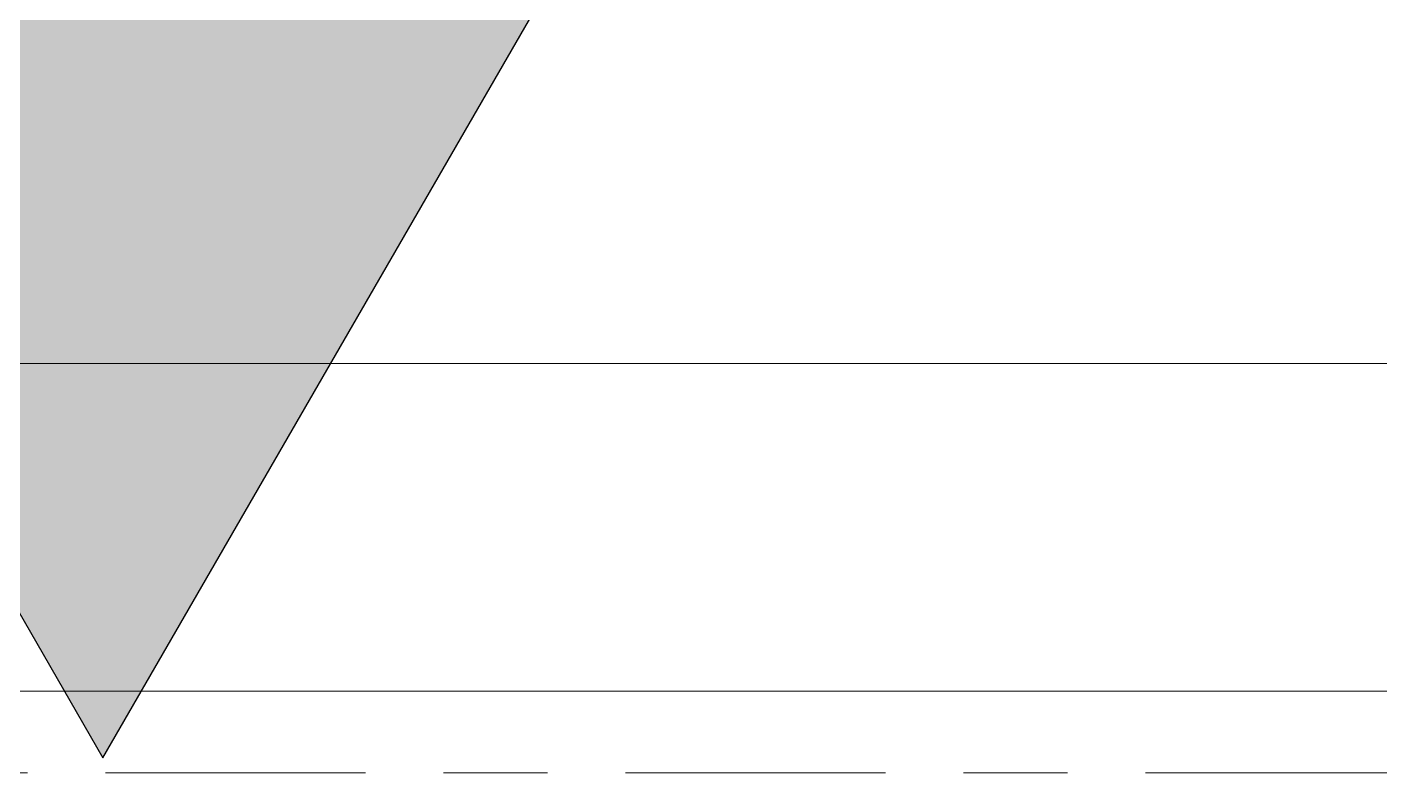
# Model space of a CAD drawing. Header units: millimetres. Extents: x 652554 to 1678317, y -308114 to 170803.
# Drawn here: x 755532.1 to 755614.7, y 153905.5 to 153951 of the extents above; entities that cross this region are included whole.
import ezdxf

# ---------------------------------------------------------------- set-up
doc = ezdxf.new("R2010")
doc.units = ezdxf.units.MM
doc.linetypes.add('Centre', pattern=[31.749999999999996, 6.349999999999999, -4.7625, 15.875, -4.7625])
for name, color, linetype, lineweight in [('A-FLOR-LEVL', 3, 'Continuous', 9), ('A-GENM', 1, 'Continuous', 9), ('A-GLAZ-CURT', 2, 'Continuous', 9), ('G-ANNO-SPOR', 3, 'Continuous', 9)]:
    doc.layers.add(name, color=color, linetype=linetype, lineweight=lineweight)

# ---------------------------------------------------------------- blocks, each defined once
blk = doc.blocks.new('DPA_CP_Fence Type D - Fence Post Left w MRTA Logo-15315861-2240-01 ENTRANCE 2 ELEVATION 2')
at = {"layer": 'A-GLAZ-CURT'}
for p, q in [((-16158.99284360618, 101245.0000000002), (-15621.44326514382, 101245.0000000002)), ((-15621.44326514382, 101245.0000000002), (-16158.99284360618, 101245.0000000002))]:
    blk.add_line(p, q, dxfattribs=at)
blk = doc.blocks.new('DPA_Drainage Gutter_Landscape_Type A - DPA_Drainage Gutter_Landscape_Type A-17959221-2240-01 ENTRANCE 2 ELEVATION 2')
at = {"layer": 'A-GENM'}
for p, q in [((-16021.64029278702, 101225.0000000002), (-15626.64029278702, 101225.0000000002)), ((-15626.64029278702, 101225.0000000002), (-16021.64029278702, 101225.0000000002)), ((-16021.64029278702, 101225.0000000002), (-15626.64029278702, 101225.0000000002)), ((-15626.64029278702, 101225.0000000002), (-16021.64029278702, 101225.0000000002)), ((-16021.64029278702, 101225.0000000002), (-15626.64029278702, 101225.0000000002)), ((-15626.64029278702, 101225.0000000002), (-16021.64029278702, 101225.0000000002)), ((-16021.64029278702, 101225.0000000002), (-15626.64029278702, 101225.0000000002)), ((-15626.64029278702, 101225.0000000002), (-16021.64029278702, 101225.0000000002)), ((-16021.64029278702, 101225.0000000002), (-15626.64029278702, 101225.0000000002)), ((-15626.64029278702, 101225.0000000002), (-16021.64029278702, 101225.0000000002)), ((-16021.64029278702, 101225.0000000002), (-15626.64029278702, 101225.0000000002)), ((-15626.64029278702, 101225.0000000002), (-16021.64029278702, 101225.0000000002)), ((-16021.64029278702, 101225.0000000002), (-15626.64029278702, 101225.0000000002)), ((-15626.64029278702, 101225.0000000002), (-16021.64029278702, 101225.0000000002)), ((-16021.64029278702, 101225.0000000002), (-15626.64029278702, 101225.0000000002)), ((-15626.64029278702, 101225.0000000002), (-16021.64029278702, 101225.0000000002)), ((-16021.64029278702, 101225.0000000002), (-15626.64029278702, 101225.0000000002)), ((-15626.64029278702, 101225.0000000002), (-16021.64029278702, 101225.0000000002)), ((-16021.64029278701, 101225.0000000002), (-15626.64029278701, 101225.0000000002)), ((-15626.64029278701, 101225.0000000002), (-16021.64029278701, 101225.0000000002)), ((-16021.64029278702, 101225.0000000002), (-15626.64029278702, 101225.0000000002)), ((-15626.64029278702, 101225.0000000002), (-16021.64029278702, 101225.0000000002)), ((-15823.14029278702, 101225.0000000002), (-15745.64029278702, 101225.0000000002)), ((-15745.64029278702, 101225.0000000002), (-15823.14029278702, 101225.0000000002)), ((-15823.14029278702, 101225.0000000002), (-15745.64029278702, 101225.0000000002)), ((-15745.64029278702, 101225.0000000002), (-15823.14029278702, 101225.0000000002)), ((-15823.14029278702, 101225.0000000002), (-15745.64029278702, 101225.0000000002)), ((-15745.64029278702, 101225.0000000002), (-15823.14029278702, 101225.0000000002)), ((-15823.14029278702, 101225.0000000002), (-15745.64029278702, 101225.0000000002)), ((-15745.64029278702, 101225.0000000002), (-15823.14029278702, 101225.0000000002)), ((-15823.14029278702, 101225.0000000002), (-15745.64029278702, 101225.0000000002)), ((-15745.64029278702, 101225.0000000002), (-15823.14029278702, 101225.0000000002)), ((-15823.14029278702, 101225.0000000002), (-15745.64029278702, 101225.0000000002)), ((-15745.64029278702, 101225.0000000002), (-15823.14029278702, 101225.0000000002)), ((-15823.14029278702, 101225.0000000002), (-15745.64029278702, 101225.0000000002)), ((-15745.64029278702, 101225.0000000002), (-15823.14029278702, 101225.0000000002)), ((-15823.14029278702, 101225.0000000002), (-15745.64029278702, 101225.0000000002)), ((-15745.64029278702, 101225.0000000002), (-15823.14029278702, 101225.0000000002)), ((-15823.14029278702, 101225.0000000002), (-15745.64029278702, 101225.0000000002)), ((-15745.64029278702, 101225.0000000002), (-15823.14029278702, 101225.0000000002)), ((-15823.14029278702, 101225.0000000002), (-15745.64029278702, 101225.0000000002)), ((-15745.64029278702, 101225.0000000002), (-15823.14029278702, 101225.0000000002)), ((-15823.14029278702, 101225.0000000002), (-15745.64029278702, 101225.0000000002)), ((-15745.64029278702, 101225.0000000002), (-15823.14029278702, 101225.0000000002)), ((-15823.14029278702, 101225.0000000002), (-15745.64029278702, 101225.0000000002)), ((-15745.64029278702, 101225.0000000002), (-15823.14029278702, 101225.0000000002)), ((-15823.14029278702, 101225.0000000002), (-15745.64029278702, 101225.0000000002)), ((-15745.64029278702, 101225.0000000002), (-15823.14029278702, 101225.0000000002)), ((-15823.14029278702, 101225.0000000002), (-15745.64029278702, 101225.0000000002)), ((-15745.64029278702, 101225.0000000002), (-15823.14029278702, 101225.0000000002)), ((-15823.14029278702, 101225.0000000002), (-15745.64029278702, 101225.0000000002)), ((-15745.64029278702, 101225.0000000002), (-15823.14029278702, 101225.0000000002)), ((-15823.14029278702, 101225.0000000002), (-15745.64029278702, 101225.0000000002)), ((-15745.64029278702, 101225.0000000002), (-15823.14029278702, 101225.0000000002)), ((-15823.14029278702, 101225.0000000002), (-15745.64029278702, 101225.0000000002)), ((-15745.64029278702, 101225.0000000002), (-15823.14029278702, 101225.0000000002)), ((-15823.14029278702, 101225.0000000002), (-15745.64029278702, 101225.0000000002)), ((-15745.64029278702, 101225.0000000002), (-15823.14029278702, 101225.0000000002)), ((-15823.14029278702, 101225.0000000002), (-15745.64029278702, 101225.0000000002)), ((-15745.64029278702, 101225.0000000002), (-15823.14029278702, 101225.0000000002)), ((-15823.14029278702, 101225.0000000002), (-15745.64029278702, 101225.0000000002)), ((-15745.64029278702, 101225.0000000002), (-15823.14029278702, 101225.0000000002)), ((-15823.14029278702, 101225.0000000002), (-15745.64029278702, 101225.0000000002)), ((-15745.64029278702, 101225.0000000002), (-15823.14029278702, 101225.0000000002)), ((-15823.14029278702, 101225.0000000002), (-15745.64029278702, 101225.0000000002)), ((-15745.64029278702, 101225.0000000002), (-15823.14029278702, 101225.0000000002)), ((-15823.14029278702, 101225.0000000002), (-15745.64029278702, 101225.0000000002)), ((-15745.64029278702, 101225.0000000002), (-15823.14029278702, 101225.0000000002)), ((-15823.14029278702, 101225.0000000002), (-15745.64029278702, 101225.0000000002)), ((-15745.64029278702, 101225.0000000002), (-15823.14029278702, 101225.0000000002)), ((-15823.14029278702, 101225.0000000002), (-15745.64029278702, 101225.0000000002)), ((-15745.64029278702, 101225.0000000002), (-15823.14029278702, 101225.0000000002)), ((-15823.14029278702, 101225.0000000002), (-15745.64029278702, 101225.0000000002)), ((-15745.64029278702, 101225.0000000002), (-15823.14029278702, 101225.0000000002)), ((-15823.14029278702, 101225.0000000002), (-15745.64029278702, 101225.0000000002)), ((-15745.64029278702, 101225.0000000002), (-15823.14029278702, 101225.0000000002)), ((-15823.14029278702, 101225.0000000002), (-15745.64029278702, 101225.0000000002)), ((-15745.64029278702, 101225.0000000002), (-15823.14029278702, 101225.0000000002)), ((-15823.14029278702, 101225.0000000002), (-15745.64029278702, 101225.0000000002)), ((-15745.64029278702, 101225.0000000002), (-15823.14029278702, 101225.0000000002)), ((-15823.14029278702, 101225.0000000002), (-15745.64029278702, 101225.0000000002)), ((-15745.64029278702, 101225.0000000002), (-15823.14029278702, 101225.0000000002)), ((-15823.14029278702, 101225.0000000002), (-15745.64029278702, 101225.0000000002)), ((-15745.64029278702, 101225.0000000002), (-15823.14029278702, 101225.0000000002)), ((-15823.14029278702, 101225.0000000002), (-15745.64029278702, 101225.0000000002)), ((-15745.64029278702, 101225.0000000002), (-15823.14029278702, 101225.0000000002)), ((-15823.14029278702, 101225.0000000002), (-15745.64029278702, 101225.0000000002)), ((-15745.64029278702, 101225.0000000002), (-15823.14029278702, 101225.0000000002)), ((-15823.14029278702, 101225.0000000002), (-15745.64029278702, 101225.0000000002)), ((-15745.64029278702, 101225.0000000002), (-15823.14029278702, 101225.0000000002)), ((-15823.14029278702, 101225.0000000002), (-15745.64029278702, 101225.0000000002)), ((-15745.64029278702, 101225.0000000002), (-15823.14029278702, 101225.0000000002)), ((-15823.14029278702, 101225.0000000002), (-15745.64029278702, 101225.0000000002)), ((-15745.64029278702, 101225.0000000002), (-15823.14029278702, 101225.0000000002)), ((-15823.14029278702, 101225.0000000002), (-15745.64029278702, 101225.0000000002)), ((-15745.64029278702, 101225.0000000002), (-15823.14029278702, 101225.0000000002)), ((-15823.14029278702, 101225.0000000002), (-15745.64029278702, 101225.0000000002)), ((-15745.64029278702, 101225.0000000002), (-15823.14029278702, 101225.0000000002)), ((-15823.14029278702, 101225.0000000002), (-15745.64029278702, 101225.0000000002)), ((-15745.64029278702, 101225.0000000002), (-15823.14029278702, 101225.0000000002)), ((-15823.14029278702, 101225.0000000002), (-15745.64029278702, 101225.0000000002)), ((-15745.64029278702, 101225.0000000002), (-15823.14029278702, 101225.0000000002)), ((-15823.14029278702, 101225.0000000002), (-15745.64029278702, 101225.0000000002)), ((-15745.64029278702, 101225.0000000002), (-15823.14029278702, 101225.0000000002)), ((-15823.14029278702, 101225.0000000002), (-15745.64029278702, 101225.0000000002)), ((-15745.64029278702, 101225.0000000002), (-15823.14029278702, 101225.0000000002)), ((-15823.14029278702, 101225.0000000002), (-15745.64029278702, 101225.0000000002)), ((-15745.64029278702, 101225.0000000002), (-15823.14029278702, 101225.0000000002)), ((-15823.14029278702, 101225.0000000002), (-15745.64029278702, 101225.0000000002)), ((-15745.64029278702, 101225.0000000002), (-15823.14029278702, 101225.0000000002)), ((-15823.14029278702, 101225.0000000002), (-15745.64029278702, 101225.0000000002)), ((-15745.64029278702, 101225.0000000002), (-15823.14029278702, 101225.0000000002)), ((-15823.14029278702, 101225.0000000002), (-15745.64029278702, 101225.0000000002)), ((-15745.64029278702, 101225.0000000002), (-15823.14029278702, 101225.0000000002)), ((-15823.14029278702, 101225.0000000002), (-15745.64029278702, 101225.0000000002)), ((-15745.64029278702, 101225.0000000002), (-15823.14029278702, 101225.0000000002)), ((-15823.14029278702, 101225.0000000002), (-15745.64029278702, 101225.0000000002)), ((-15745.64029278702, 101225.0000000002), (-15823.14029278702, 101225.0000000002)), ((-15823.14029278702, 101225.0000000002), (-15745.64029278702, 101225.0000000002)), ((-15745.64029278702, 101225.0000000002), (-15823.14029278702, 101225.0000000002)), ((-15823.14029278702, 101225.0000000002), (-15745.64029278702, 101225.0000000002)), ((-15745.64029278702, 101225.0000000002), (-15823.14029278702, 101225.0000000002)), ((-15823.14029278702, 101225.0000000002), (-15745.64029278702, 101225.0000000002)), ((-15745.64029278702, 101225.0000000002), (-15823.14029278702, 101225.0000000002)), ((-15823.14029278702, 101225.0000000002), (-15745.64029278702, 101225.0000000002)), ((-15745.64029278702, 101225.0000000002), (-15823.14029278702, 101225.0000000002)), ((-15823.14029278702, 101225.0000000002), (-15745.64029278702, 101225.0000000002)), ((-15745.64029278702, 101225.0000000002), (-15823.14029278702, 101225.0000000002)), ((-15823.14029278702, 101225.0000000002), (-15745.64029278702, 101225.0000000002)), ((-15745.64029278702, 101225.0000000002), (-15823.14029278702, 101225.0000000002)), ((-15823.14029278702, 101225.0000000002), (-15745.64029278702, 101225.0000000002)), ((-15745.64029278702, 101225.0000000002), (-15823.14029278702, 101225.0000000002)), ((-15823.14029278702, 101225.0000000002), (-15745.64029278702, 101225.0000000002)), ((-15745.64029278702, 101225.0000000002), (-15823.14029278702, 101225.0000000002)), ((-15823.14029278702, 101225.0000000002), (-15745.64029278702, 101225.0000000002)), ((-15745.64029278702, 101225.0000000002), (-15823.14029278702, 101225.0000000002)), ((-15823.14029278702, 101225.0000000002), (-15745.64029278702, 101225.0000000002)), ((-15745.64029278702, 101225.0000000002), (-15823.14029278702, 101225.0000000002)), ((-15823.14029278702, 101225.0000000002), (-15745.64029278702, 101225.0000000002)), ((-15745.64029278702, 101225.0000000002), (-15823.14029278702, 101225.0000000002)), ((-15823.14029278702, 101225.0000000002), (-15745.64029278702, 101225.0000000002)), ((-15745.64029278702, 101225.0000000002), (-15823.14029278702, 101225.0000000002)), ((-15823.14029278702, 101225.0000000002), (-15745.64029278702, 101225.0000000002)), ((-15745.64029278702, 101225.0000000002), (-15823.14029278702, 101225.0000000002)), ((-15823.14029278702, 101225.0000000002), (-15745.64029278702, 101225.0000000002)), ((-15745.64029278702, 101225.0000000002), (-15823.14029278702, 101225.0000000002)), ((-15823.14029278702, 101225.0000000002), (-15745.64029278702, 101225.0000000002)), ((-15745.64029278702, 101225.0000000002), (-15823.14029278702, 101225.0000000002)), ((-15823.14029278702, 101225.0000000002), (-15745.64029278702, 101225.0000000002)), ((-15745.64029278702, 101225.0000000002), (-15823.14029278702, 101225.0000000002)), ((-15823.14029278702, 101225.0000000002), (-15745.64029278702, 101225.0000000002)), ((-15745.64029278702, 101225.0000000002), (-15823.14029278702, 101225.0000000002)), ((-15823.14029278702, 101225.0000000002), (-15745.64029278702, 101225.0000000002)), ((-15745.64029278702, 101225.0000000002), (-15823.14029278702, 101225.0000000002)), ((-15823.14029278702, 101225.0000000002), (-15745.64029278702, 101225.0000000002)), ((-15745.64029278702, 101225.0000000002), (-15823.14029278702, 101225.0000000002)), ((-15823.14029278702, 101225.0000000002), (-15745.64029278702, 101225.0000000002)), ((-15745.64029278702, 101225.0000000002), (-15823.14029278702, 101225.0000000002)), ((-15823.14029278702, 101225.0000000002), (-15745.64029278702, 101225.0000000002)), ((-15745.64029278702, 101225.0000000002), (-15823.14029278702, 101225.0000000002)), ((-15823.14029278702, 101225.0000000002), (-15745.64029278702, 101225.0000000002)), ((-15745.64029278702, 101225.0000000002), (-15823.14029278702, 101225.0000000002)), ((-15823.14029278702, 101225.0000000002), (-15745.64029278702, 101225.0000000002)), ((-15745.64029278702, 101225.0000000002), (-15823.14029278702, 101225.0000000002)), ((-15823.14029278702, 101225.0000000002), (-15745.64029278702, 101225.0000000002)), ((-15745.64029278702, 101225.0000000002), (-15823.14029278702, 101225.0000000002)), ((-15823.14029278702, 101225.0000000002), (-15745.64029278702, 101225.0000000002)), ((-15745.64029278702, 101225.0000000002), (-15823.14029278702, 101225.0000000002)), ((-15823.14029278702, 101225.0000000002), (-15745.64029278702, 101225.0000000002)), ((-15745.64029278702, 101225.0000000002), (-15823.14029278702, 101225.0000000002)), ((-15823.14029278702, 101225.0000000002), (-15745.64029278702, 101225.0000000002)), ((-15745.64029278702, 101225.0000000002), (-15823.14029278702, 101225.0000000002)), ((-15823.14029278702, 101225.0000000002), (-15745.64029278702, 101225.0000000002)), ((-15745.64029278702, 101225.0000000002), (-15823.14029278702, 101225.0000000002)), ((-15823.14029278702, 101225.0000000002), (-15745.64029278702, 101225.0000000002)), ((-15745.64029278702, 101225.0000000002), (-15823.14029278702, 101225.0000000002)), ((-15823.14029278702, 101225.0000000002), (-15745.64029278702, 101225.0000000002)), ((-15745.64029278702, 101225.0000000002), (-15823.14029278702, 101225.0000000002)), ((-15823.14029278702, 101225.0000000002), (-15745.64029278702, 101225.0000000002)), ((-15745.64029278702, 101225.0000000002), (-15823.14029278702, 101225.0000000002)), ((-15823.14029278702, 101225.0000000002), (-15745.64029278702, 101225.0000000002)), ((-15745.64029278702, 101225.0000000002), (-15823.14029278702, 101225.0000000002)), ((-15823.14029278702, 101225.0000000002), (-15745.64029278702, 101225.0000000002)), ((-15745.64029278702, 101225.0000000002), (-15823.14029278702, 101225.0000000002)), ((-15823.14029278702, 101225.0000000002), (-15745.64029278702, 101225.0000000002)), ((-15745.64029278702, 101225.0000000002), (-15823.14029278702, 101225.0000000002)), ((-15823.14029278702, 101225.0000000002), (-15745.64029278702, 101225.0000000002)), ((-15745.64029278702, 101225.0000000002), (-15823.14029278702, 101225.0000000002)), ((-15823.14029278702, 101225.0000000002), (-15745.64029278702, 101225.0000000002)), ((-15745.64029278702, 101225.0000000002), (-15823.14029278702, 101225.0000000002)), ((-15823.14029278702, 101225.0000000002), (-15745.64029278702, 101225.0000000002)), ((-15745.64029278702, 101225.0000000002), (-15823.14029278702, 101225.0000000002)), ((-15823.14029278702, 101225.0000000002), (-15745.64029278702, 101225.0000000002)), ((-15745.64029278702, 101225.0000000002), (-15823.14029278702, 101225.0000000002)), ((-15823.14029278702, 101225.0000000002), (-15745.64029278702, 101225.0000000002)), ((-15745.64029278702, 101225.0000000002), (-15823.14029278702, 101225.0000000002)), ((-15823.14029278702, 101225.0000000002), (-15745.64029278702, 101225.0000000002)), ((-15745.64029278702, 101225.0000000002), (-15823.14029278702, 101225.0000000002)), ((-15823.14029278702, 101225.0000000002), (-15745.64029278702, 101225.0000000002)), ((-15745.64029278702, 101225.0000000002), (-15823.14029278702, 101225.0000000002)), ((-15823.14029278702, 101225.0000000002), (-15745.64029278702, 101225.0000000002)), ((-15745.64029278702, 101225.0000000002), (-15823.14029278702, 101225.0000000002)), ((-15823.14029278702, 101225.0000000002), (-15745.64029278702, 101225.0000000002)), ((-15745.64029278702, 101225.0000000002), (-15823.14029278702, 101225.0000000002)), ((-15823.14029278702, 101225.0000000002), (-15745.64029278702, 101225.0000000002)), ((-15745.64029278702, 101225.0000000002), (-15823.14029278702, 101225.0000000002)), ((-15823.14029278702, 101225.0000000002), (-15745.64029278702, 101225.0000000002)), ((-15745.64029278702, 101225.0000000002), (-15823.14029278702, 101225.0000000002)), ((-15823.14029278702, 101225.0000000002), (-15745.64029278702, 101225.0000000002)), ((-15745.64029278702, 101225.0000000002), (-15823.14029278702, 101225.0000000002)), ((-15823.14029278702, 101225.0000000002), (-15745.64029278702, 101225.0000000002)), ((-15745.64029278702, 101225.0000000002), (-15823.14029278702, 101225.0000000002)), ((-15823.14029278702, 101225.0000000002), (-15745.64029278702, 101225.0000000002)), ((-15745.64029278702, 101225.0000000002), (-15823.14029278702, 101225.0000000002)), ((-15823.14029278702, 101225.0000000002), (-15745.64029278702, 101225.0000000002)), ((-15745.64029278702, 101225.0000000002), (-15823.14029278702, 101225.0000000002)), ((-15823.14029278702, 101225.0000000002), (-15745.64029278702, 101225.0000000002)), ((-15745.64029278702, 101225.0000000002), (-15823.14029278702, 101225.0000000002)), ((-15823.14029278702, 101225.0000000002), (-15745.64029278702, 101225.0000000002)), ((-15745.64029278702, 101225.0000000002), (-15823.14029278702, 101225.0000000002)), ((-15823.14029278702, 101225.0000000002), (-15745.64029278702, 101225.0000000002)), ((-15745.64029278702, 101225.0000000002), (-15823.14029278702, 101225.0000000002)), ((-15823.14029278702, 101225.0000000002), (-15745.64029278702, 101225.0000000002)), ((-15745.64029278702, 101225.0000000002), (-15823.14029278702, 101225.0000000002)), ((-15823.14029278702, 101225.0000000002), (-15745.64029278702, 101225.0000000002)), ((-15745.64029278702, 101225.0000000002), (-15823.14029278702, 101225.0000000002)), ((-15823.14029278702, 101225.0000000002), (-15745.64029278702, 101225.0000000002)), ((-15745.64029278702, 101225.0000000002), (-15823.14029278702, 101225.0000000002)), ((-15823.14029278702, 101225.0000000002), (-15745.64029278702, 101225.0000000002)), ((-15745.64029278702, 101225.0000000002), (-15823.14029278702, 101225.0000000002)), ((-15823.14029278702, 101225.0000000002), (-15745.64029278702, 101225.0000000002)), ((-15745.64029278702, 101225.0000000002), (-15823.14029278702, 101225.0000000002)), ((-15823.14029278702, 101225.0000000002), (-15745.64029278702, 101225.0000000002)), ((-15745.64029278702, 101225.0000000002), (-15823.14029278702, 101225.0000000002)), ((-15823.14029278702, 101225.0000000002), (-15745.64029278702, 101225.0000000002)), ((-15745.64029278702, 101225.0000000002), (-15823.14029278702, 101225.0000000002)), ((-15823.14029278702, 101225.0000000002), (-15745.64029278702, 101225.0000000002)), ((-15745.64029278702, 101225.0000000002), (-15823.14029278702, 101225.0000000002)), ((-15823.14029278702, 101225.0000000002), (-15745.64029278702, 101225.0000000002)), ((-15745.64029278702, 101225.0000000002), (-15823.14029278702, 101225.0000000002)), ((-15823.14029278702, 101225.0000000002), (-15745.64029278702, 101225.0000000002)), ((-15745.64029278702, 101225.0000000002), (-15823.14029278702, 101225.0000000002)), ((-15823.14029278702, 101225.0000000002), (-15745.64029278702, 101225.0000000002)), ((-15745.64029278702, 101225.0000000002), (-15823.14029278702, 101225.0000000002)), ((-15823.14029278702, 101225.0000000002), (-15745.64029278702, 101225.0000000002)), ((-15745.64029278702, 101225.0000000002), (-15823.14029278702, 101225.0000000002)), ((-15823.14029278702, 101225.0000000002), (-15745.64029278702, 101225.0000000002)), ((-15745.64029278702, 101225.0000000002), (-15823.14029278702, 101225.0000000002)), ((-15823.14029278702, 101225.0000000002), (-15745.64029278702, 101225.0000000002)), ((-15745.64029278702, 101225.0000000002), (-15823.14029278702, 101225.0000000002)), ((-15823.14029278702, 101225.0000000002), (-15745.64029278702, 101225.0000000002)), ((-15745.64029278702, 101225.0000000002), (-15823.14029278702, 101225.0000000002)), ((-15823.14029278702, 101225.0000000002), (-15745.64029278702, 101225.0000000002)), ((-15745.64029278702, 101225.0000000002), (-15823.14029278702, 101225.0000000002)), ((-15823.14029278702, 101225.0000000002), (-15745.64029278702, 101225.0000000002)), ((-15745.64029278702, 101225.0000000002), (-15823.14029278702, 101225.0000000002)), ((-15823.14029278702, 101225.0000000002), (-15745.64029278702, 101225.0000000002)), ((-15745.64029278702, 101225.0000000002), (-15823.14029278702, 101225.0000000002)), ((-15823.14029278702, 101225.0000000002), (-15745.64029278702, 101225.0000000002)), ((-15745.64029278702, 101225.0000000002), (-15823.14029278702, 101225.0000000002)), ((-15823.14029278702, 101225.0000000002), (-15745.64029278702, 101225.0000000002)), ((-15745.64029278702, 101225.0000000002), (-15823.14029278702, 101225.0000000002)), ((-15823.14029278702, 101225.0000000002), (-15745.64029278702, 101225.0000000002)), ((-15745.64029278702, 101225.0000000002), (-15823.14029278702, 101225.0000000002)), ((-15823.14029278702, 101225.0000000002), (-15745.64029278702, 101225.0000000002)), ((-15745.64029278702, 101225.0000000002), (-15823.14029278702, 101225.0000000002)), ((-15823.14029278702, 101225.0000000002), (-15745.64029278702, 101225.0000000002)), ((-15745.64029278702, 101225.0000000002), (-15823.14029278702, 101225.0000000002)), ((-15823.14029278702, 101225.0000000002), (-15745.64029278702, 101225.0000000002)), ((-15745.64029278702, 101225.0000000002), (-15823.14029278702, 101225.0000000002)), ((-15823.14029278702, 101225.0000000002), (-15745.64029278702, 101225.0000000002)), ((-15745.64029278702, 101225.0000000002), (-15823.14029278702, 101225.0000000002)), ((-15823.14029278702, 101225.0000000002), (-15745.64029278702, 101225.0000000002)), ((-15745.64029278702, 101225.0000000002), (-15823.14029278702, 101225.0000000002)), ((-15823.14029278702, 101225.0000000002), (-15745.64029278702, 101225.0000000002)), ((-15745.64029278702, 101225.0000000002), (-15823.14029278702, 101225.0000000002)), ((-15823.14029278702, 101225.0000000002), (-15745.64029278702, 101225.0000000002)), ((-15745.64029278702, 101225.0000000002), (-15823.14029278702, 101225.0000000002)), ((-15823.14029278702, 101225.0000000002), (-15745.64029278702, 101225.0000000002)), ((-15745.64029278702, 101225.0000000002), (-15823.14029278702, 101225.0000000002)), ((-15823.14029278702, 101225.0000000002), (-15745.64029278702, 101225.0000000002)), ((-15745.64029278702, 101225.0000000002), (-15823.14029278702, 101225.0000000002)), ((-15823.14029278702, 101225.0000000002), (-15745.64029278702, 101225.0000000002)), ((-15745.64029278702, 101225.0000000002), (-15823.14029278702, 101225.0000000002)), ((-15823.14029278702, 101225.0000000002), (-15745.64029278702, 101225.0000000002)), ((-15745.64029278702, 101225.0000000002), (-15823.14029278702, 101225.0000000002)), ((-15823.14029278702, 101225.0000000002), (-15745.64029278702, 101225.0000000002)), ((-15745.64029278702, 101225.0000000002), (-15823.14029278702, 101225.0000000002)), ((-15823.14029278702, 101225.0000000002), (-15745.64029278702, 101225.0000000002)), ((-15745.64029278702, 101225.0000000002), (-15823.14029278702, 101225.0000000002)), ((-15823.14029278702, 101225.0000000002), (-15745.64029278702, 101225.0000000002)), ((-15745.64029278702, 101225.0000000002), (-15823.14029278702, 101225.0000000002)), ((-15823.14029278702, 101225.0000000002), (-15745.64029278702, 101225.0000000002)), ((-15745.64029278702, 101225.0000000002), (-15823.14029278702, 101225.0000000002)), ((-15823.14029278702, 101225.0000000002), (-15745.64029278702, 101225.0000000002)), ((-15745.64029278702, 101225.0000000002), (-15823.14029278702, 101225.0000000002)), ((-15823.14029278702, 101225.0000000002), (-15745.64029278702, 101225.0000000002)), ((-15745.64029278702, 101225.0000000002), (-15823.14029278702, 101225.0000000002)), ((-15823.14029278702, 101225.0000000002), (-15745.64029278702, 101225.0000000002)), ((-15745.64029278702, 101225.0000000002), (-15823.14029278702, 101225.0000000002)), ((-15823.14029278702, 101225.0000000002), (-15745.64029278702, 101225.0000000002)), ((-15745.64029278702, 101225.0000000002), (-15823.14029278702, 101225.0000000002)), ((-15823.14029278702, 101225.0000000002), (-15745.64029278702, 101225.0000000002)), ((-15745.64029278702, 101225.0000000002), (-15823.14029278702, 101225.0000000002)), ((-15823.14029278702, 101225.0000000002), (-15745.64029278702, 101225.0000000002)), ((-15745.64029278702, 101225.0000000002), (-15823.14029278702, 101225.0000000002)), ((-15823.14029278702, 101225.0000000002), (-15745.64029278702, 101225.0000000002)), ((-15745.64029278702, 101225.0000000002), (-15823.14029278702, 101225.0000000002)), ((-15823.14029278702, 101225.0000000002), (-15745.64029278702, 101225.0000000002)), ((-15745.64029278702, 101225.0000000002), (-15823.14029278702, 101225.0000000002)), ((-15823.14029278702, 101225.0000000002), (-15745.64029278702, 101225.0000000002)), ((-15745.64029278702, 101225.0000000002), (-15823.14029278702, 101225.0000000002)), ((-15823.14029278702, 101225.0000000002), (-15745.64029278702, 101225.0000000002)), ((-15745.64029278702, 101225.0000000002), (-15823.14029278702, 101225.0000000002)), ((-15823.14029278702, 101225.0000000002), (-15745.64029278702, 101225.0000000002)), ((-15745.64029278702, 101225.0000000002), (-15823.14029278702, 101225.0000000002)), ((-15823.14029278702, 101225.0000000002), (-15745.64029278702, 101225.0000000002)), ((-15745.64029278702, 101225.0000000002), (-15823.14029278702, 101225.0000000002)), ((-15823.14029278702, 101225.0000000002), (-15745.64029278702, 101225.0000000002)), ((-15745.64029278702, 101225.0000000002), (-15823.14029278702, 101225.0000000002)), ((-15823.14029278702, 101225.0000000002), (-15745.64029278702, 101225.0000000002)), ((-15745.64029278702, 101225.0000000002), (-15823.14029278702, 101225.0000000002)), ((-15823.14029278702, 101225.0000000002), (-15745.64029278702, 101225.0000000002)), ((-15745.64029278702, 101225.0000000002), (-15823.14029278702, 101225.0000000002)), ((-15823.14029278702, 101225.0000000002), (-15745.64029278702, 101225.0000000002)), ((-15745.64029278702, 101225.0000000002), (-15823.14029278702, 101225.0000000002)), ((-15823.14029278702, 101225.0000000002), (-15745.64029278702, 101225.0000000002)), ((-15745.64029278702, 101225.0000000002), (-15823.14029278702, 101225.0000000002)), ((-15823.14029278702, 101225.0000000002), (-15745.64029278702, 101225.0000000002)), ((-15745.64029278702, 101225.0000000002), (-15823.14029278702, 101225.0000000002)), ((-15823.14029278702, 101225.0000000002), (-15745.64029278702, 101225.0000000002)), ((-15745.64029278702, 101225.0000000002), (-15823.14029278702, 101225.0000000002)), ((-15823.14029278702, 101225.0000000002), (-15745.64029278702, 101225.0000000002)), ((-15745.64029278702, 101225.0000000002), (-15823.14029278702, 101225.0000000002)), ((-15823.14029278702, 101225.0000000002), (-15745.64029278702, 101225.0000000002)), ((-15745.64029278702, 101225.0000000002), (-15823.14029278702, 101225.0000000002)), ((-15823.14029278702, 101225.0000000002), (-15745.64029278702, 101225.0000000002)), ((-15745.64029278702, 101225.0000000002), (-15823.14029278702, 101225.0000000002)), ((-15823.14029278702, 101225.0000000002), (-15745.64029278702, 101225.0000000002)), ((-15745.64029278702, 101225.0000000002), (-15823.14029278702, 101225.0000000002)), ((-15823.14029278702, 101225.0000000002), (-15745.64029278702, 101225.0000000002)), ((-15745.64029278702, 101225.0000000002), (-15823.14029278702, 101225.0000000002)), ((-15823.14029278702, 101225.0000000002), (-15745.64029278702, 101225.0000000002)), ((-15745.64029278702, 101225.0000000002), (-15823.14029278702, 101225.0000000002)), ((-15823.14029278702, 101225.0000000002), (-15745.64029278702, 101225.0000000002)), ((-15745.64029278702, 101225.0000000002), (-15823.14029278702, 101225.0000000002)), ((-15823.14029278702, 101225.0000000002), (-15745.64029278702, 101225.0000000002)), ((-15745.64029278702, 101225.0000000002), (-15823.14029278702, 101225.0000000002)), ((-15823.14029278702, 101225.0000000002), (-15745.64029278702, 101225.0000000002)), ((-15745.64029278702, 101225.0000000002), (-15823.14029278702, 101225.0000000002)), ((-15823.14029278702, 101225.0000000002), (-15745.64029278702, 101225.0000000002)), ((-15745.64029278702, 101225.0000000002), (-15823.14029278702, 101225.0000000002)), ((-15823.14029278702, 101225.0000000002), (-15745.64029278702, 101225.0000000002)), ((-15745.64029278702, 101225.0000000002), (-15823.14029278702, 101225.0000000002)), ((-15823.14029278702, 101225.0000000002), (-15745.64029278702, 101225.0000000002)), ((-15745.64029278702, 101225.0000000002), (-15823.14029278702, 101225.0000000002)), ((-15823.14029278702, 101225.0000000002), (-15745.64029278702, 101225.0000000002)), ((-15745.64029278702, 101225.0000000002), (-15823.14029278702, 101225.0000000002)), ((-15823.14029278702, 101225.0000000002), (-15745.64029278702, 101225.0000000002)), ((-15745.64029278702, 101225.0000000002), (-15823.14029278702, 101225.0000000002)), ((-15823.14029278702, 101225.0000000002), (-15745.64029278702, 101225.0000000002)), ((-15745.64029278702, 101225.0000000002), (-15823.14029278702, 101225.0000000002)), ((-15823.14029278702, 101225.0000000002), (-15745.64029278702, 101225.0000000002)), ((-15745.64029278702, 101225.0000000002), (-15823.14029278702, 101225.0000000002)), ((-15823.14029278702, 101225.0000000002), (-15745.64029278702, 101225.0000000002)), ((-15745.64029278702, 101225.0000000002), (-15823.14029278702, 101225.0000000002)), ((-15823.14029278702, 101225.0000000002), (-15745.64029278702, 101225.0000000002)), ((-15745.64029278702, 101225.0000000002), (-15823.14029278702, 101225.0000000002)), ((-15823.14029278702, 101225.0000000002), (-15745.64029278702, 101225.0000000002)), ((-15745.64029278702, 101225.0000000002), (-15823.14029278702, 101225.0000000002)), ((-15823.14029278702, 101225.0000000002), (-15745.64029278702, 101225.0000000002)), ((-15745.64029278702, 101225.0000000002), (-15823.14029278702, 101225.0000000002)), ((-15823.14029278702, 101225.0000000002), (-15745.64029278702, 101225.0000000002)), ((-15745.64029278702, 101225.0000000002), (-15823.14029278702, 101225.0000000002)), ((-15823.14029278702, 101225.0000000002), (-15745.64029278702, 101225.0000000002)), ((-15745.64029278702, 101225.0000000002), (-15823.14029278702, 101225.0000000002)), ((-15823.14029278702, 101225.0000000002), (-15745.64029278702, 101225.0000000002)), ((-15745.64029278702, 101225.0000000002), (-15823.14029278702, 101225.0000000002)), ((-15823.14029278702, 101225.0000000002), (-15745.64029278702, 101225.0000000002)), ((-15745.64029278702, 101225.0000000002), (-15823.14029278702, 101225.0000000002)), ((-15823.14029278702, 101225.0000000002), (-15745.64029278702, 101225.0000000002)), ((-15745.64029278702, 101225.0000000002), (-15823.14029278702, 101225.0000000002)), ((-15823.14029278702, 101225.0000000002), (-15745.64029278702, 101225.0000000002)), ((-15745.64029278702, 101225.0000000002), (-15823.14029278702, 101225.0000000002)), ((-15823.14029278702, 101225.0000000002), (-15745.64029278702, 101225.0000000002)), ((-15745.64029278702, 101225.0000000002), (-15823.14029278702, 101225.0000000002)), ((-15823.14029278702, 101225.0000000002), (-15745.64029278702, 101225.0000000002)), ((-15745.64029278702, 101225.0000000002), (-15823.14029278702, 101225.0000000002)), ((-15823.14029278702, 101225.0000000002), (-15745.64029278702, 101225.0000000002)), ((-15745.64029278702, 101225.0000000002), (-15823.14029278702, 101225.0000000002)), ((-15823.14029278702, 101225.0000000002), (-15745.64029278702, 101225.0000000002)), ((-15745.64029278702, 101225.0000000002), (-15823.14029278702, 101225.0000000002)), ((-15823.14029278702, 101225.0000000002), (-15745.64029278702, 101225.0000000002)), ((-15745.64029278702, 101225.0000000002), (-15823.14029278702, 101225.0000000002)), ((-15823.14029278702, 101225.0000000002), (-15745.64029278702, 101225.0000000002)), ((-15745.64029278702, 101225.0000000002), (-15823.14029278702, 101225.0000000002)), ((-15823.14029278702, 101225.0000000002), (-15745.64029278702, 101225.0000000002)), ((-15745.64029278702, 101225.0000000002), (-15823.14029278702, 101225.0000000002)), ((-15823.14029278702, 101225.0000000002), (-15745.64029278702, 101225.0000000002)), ((-15745.64029278702, 101225.0000000002), (-15823.14029278702, 101225.0000000002)), ((-15823.14029278702, 101225.0000000002), (-15745.64029278702, 101225.0000000002)), ((-15745.64029278702, 101225.0000000002), (-15823.14029278702, 101225.0000000002)), ((-15823.14029278702, 101225.0000000002), (-15745.64029278702, 101225.0000000002)), ((-15745.64029278702, 101225.0000000002), (-15823.14029278702, 101225.0000000002)), ((-15823.14029278702, 101225.0000000002), (-15745.64029278702, 101225.0000000002)), ((-15745.64029278702, 101225.0000000002), (-15823.14029278702, 101225.0000000002)), ((-15823.14029278702, 101225.0000000002), (-15745.64029278702, 101225.0000000002)), ((-15745.64029278702, 101225.0000000002), (-15823.14029278702, 101225.0000000002)), ((-15823.14029278702, 101225.0000000002), (-15745.64029278702, 101225.0000000002)), ((-15745.64029278702, 101225.0000000002), (-15823.14029278702, 101225.0000000002)), ((-15823.14029278702, 101225.0000000002), (-15745.64029278702, 101225.0000000002)), ((-15745.64029278702, 101225.0000000002), (-15823.14029278702, 101225.0000000002)), ((-15823.14029278702, 101225.0000000002), (-15745.64029278702, 101225.0000000002)), ((-15745.64029278702, 101225.0000000002), (-15823.14029278702, 101225.0000000002)), ((-15823.14029278702, 101225.0000000002), (-15745.64029278702, 101225.0000000002)), ((-15745.64029278702, 101225.0000000002), (-15823.14029278702, 101225.0000000002)), ((-15823.14029278702, 101225.0000000002), (-15745.64029278702, 101225.0000000002)), ((-15745.64029278702, 101225.0000000002), (-15823.14029278702, 101225.0000000002)), ((-15823.14029278702, 101225.0000000002), (-15745.64029278702, 101225.0000000002)), ((-15745.64029278702, 101225.0000000002), (-15823.14029278702, 101225.0000000002)), ((-15823.14029278702, 101225.0000000002), (-15745.64029278702, 101225.0000000002)), ((-15745.64029278702, 101225.0000000002), (-15823.14029278702, 101225.0000000002)), ((-15823.14029278702, 101225.0000000002), (-15745.64029278702, 101225.0000000002)), ((-15745.64029278702, 101225.0000000002), (-15823.14029278702, 101225.0000000002)), ((-15823.14029278702, 101225.0000000002), (-15745.64029278702, 101225.0000000002)), ((-15745.64029278702, 101225.0000000002), (-15823.14029278702, 101225.0000000002)), ((-15823.14029278702, 101225.0000000002), (-15745.64029278702, 101225.0000000002)), ((-15745.64029278702, 101225.0000000002), (-15823.14029278702, 101225.0000000002)), ((-15823.14029278702, 101225.0000000002), (-15745.64029278702, 101225.0000000002)), ((-15745.64029278702, 101225.0000000002), (-15823.14029278702, 101225.0000000002)), ((-15823.14029278702, 101225.0000000002), (-15745.64029278702, 101225.0000000002)), ((-15745.64029278702, 101225.0000000002), (-15823.14029278702, 101225.0000000002)), ((-15823.14029278702, 101225.0000000002), (-15745.64029278702, 101225.0000000002)), ((-15745.64029278702, 101225.0000000002), (-15823.14029278702, 101225.0000000002)), ((-15823.14029278702, 101225.0000000002), (-15745.64029278702, 101225.0000000002)), ((-15745.64029278702, 101225.0000000002), (-15823.14029278702, 101225.0000000002)), ((-15823.14029278702, 101225.0000000002), (-15745.64029278702, 101225.0000000002)), ((-15745.64029278702, 101225.0000000002), (-15823.14029278702, 101225.0000000002)), ((-15823.14029278702, 101225.0000000002), (-15745.64029278702, 101225.0000000002)), ((-15745.64029278702, 101225.0000000002), (-15823.14029278702, 101225.0000000002)), ((-15823.14029278702, 101225.0000000002), (-15745.64029278702, 101225.0000000002)), ((-15745.64029278702, 101225.0000000002), (-15823.14029278702, 101225.0000000002)), ((-15823.14029278702, 101225.0000000002), (-15745.64029278702, 101225.0000000002)), ((-15745.64029278702, 101225.0000000002), (-15823.14029278702, 101225.0000000002)), ((-15823.14029278702, 101225.0000000002), (-15745.64029278702, 101225.0000000002)), ((-15745.64029278702, 101225.0000000002), (-15823.14029278702, 101225.0000000002)), ((-15823.14029278702, 101225.0000000002), (-15745.64029278702, 101225.0000000002)), ((-15745.64029278702, 101225.0000000002), (-15823.14029278702, 101225.0000000002)), ((-15823.14029278702, 101225.0000000002), (-15745.64029278702, 101225.0000000002)), ((-15745.64029278702, 101225.0000000002), (-15823.14029278702, 101225.0000000002)), ((-15823.14029278702, 101225.0000000002), (-15745.64029278702, 101225.0000000002)), ((-15745.64029278702, 101225.0000000002), (-15823.14029278702, 101225.0000000002)), ((-15823.14029278702, 101225.0000000002), (-15745.64029278702, 101225.0000000002)), ((-15745.64029278702, 101225.0000000002), (-15823.14029278702, 101225.0000000002)), ((-15823.14029278702, 101225.0000000002), (-15745.64029278702, 101225.0000000002)), ((-15745.64029278702, 101225.0000000002), (-15823.14029278702, 101225.0000000002)), ((-15823.14029278702, 101225.0000000002), (-15745.64029278702, 101225.0000000002)), ((-15745.64029278702, 101225.0000000002), (-15823.14029278702, 101225.0000000002)), ((-15823.14029278702, 101225.0000000002), (-15745.64029278702, 101225.0000000002)), ((-15745.64029278702, 101225.0000000002), (-15823.14029278702, 101225.0000000002)), ((-15823.14029278702, 101225.0000000002), (-15745.64029278702, 101225.0000000002)), ((-15745.64029278702, 101225.0000000002), (-15823.14029278702, 101225.0000000002)), ((-15823.14029278702, 101225.0000000002), (-15745.64029278702, 101225.0000000002)), ((-15745.64029278702, 101225.0000000002), (-15823.14029278702, 101225.0000000002)), ((-15823.14029278702, 101225.0000000002), (-15745.64029278702, 101225.0000000002)), ((-15745.64029278702, 101225.0000000002), (-15823.14029278702, 101225.0000000002)), ((-15823.14029278702, 101225.0000000002), (-15745.64029278702, 101225.0000000002)), ((-15745.64029278702, 101225.0000000002), (-15823.14029278702, 101225.0000000002)), ((-15823.14029278702, 101225.0000000002), (-15745.64029278702, 101225.0000000002)), ((-15745.64029278702, 101225.0000000002), (-15823.14029278702, 101225.0000000002)), ((-15823.14029278702, 101225.0000000002), (-15745.64029278702, 101225.0000000002)), ((-15745.64029278702, 101225.0000000002), (-15823.14029278702, 101225.0000000002)), ((-15823.14029278702, 101225.0000000002), (-15745.64029278702, 101225.0000000002)), ((-15745.64029278702, 101225.0000000002), (-15823.14029278702, 101225.0000000002)), ((-15823.14029278702, 101225.0000000002), (-15745.64029278702, 101225.0000000002)), ((-15745.64029278702, 101225.0000000002), (-15823.14029278702, 101225.0000000002)), ((-15823.14029278702, 101225.0000000002), (-15745.64029278702, 101225.0000000002)), ((-15745.64029278702, 101225.0000000002), (-15823.14029278702, 101225.0000000002)), ((-15823.14029278702, 101225.0000000002), (-15745.64029278702, 101225.0000000002)), ((-15745.64029278702, 101225.0000000002), (-15823.14029278702, 101225.0000000002)), ((-15823.14029278702, 101225.0000000002), (-15745.64029278702, 101225.0000000002)), ((-15745.64029278702, 101225.0000000002), (-15823.14029278702, 101225.0000000002)), ((-15823.14029278702, 101225.0000000002), (-15745.64029278702, 101225.0000000002)), ((-15745.64029278702, 101225.0000000002), (-15823.14029278702, 101225.0000000002)), ((-15823.14029278702, 101225.0000000002), (-15745.64029278702, 101225.0000000002)), ((-15745.64029278702, 101225.0000000002), (-15823.14029278702, 101225.0000000002)), ((-15823.14029278702, 101225.0000000002), (-15745.64029278702, 101225.0000000002)), ((-15745.64029278702, 101225.0000000002), (-15823.14029278702, 101225.0000000002)), ((-15823.14029278702, 101225.0000000002), (-15745.64029278702, 101225.0000000002)), ((-15745.64029278702, 101225.0000000002), (-15823.14029278702, 101225.0000000002)), ((-15823.14029278702, 101225.0000000002), (-15745.64029278702, 101225.0000000002)), ((-15745.64029278702, 101225.0000000002), (-15823.14029278702, 101225.0000000002)), ((-15823.14029278702, 101225.0000000002), (-15745.64029278702, 101225.0000000002)), ((-15745.64029278702, 101225.0000000002), (-15823.14029278702, 101225.0000000002)), ((-15823.14029278702, 101225.0000000002), (-15745.64029278702, 101225.0000000002)), ((-15745.64029278702, 101225.0000000002), (-15823.14029278702, 101225.0000000002)), ((-15823.14029278702, 101225.0000000002), (-15745.64029278702, 101225.0000000002)), ((-15745.64029278702, 101225.0000000002), (-15823.14029278702, 101225.0000000002)), ((-15823.14029278702, 101225.0000000002), (-15745.64029278702, 101225.0000000002)), ((-15745.64029278702, 101225.0000000002), (-15823.14029278702, 101225.0000000002)), ((-15823.14029278702, 101225.0000000002), (-15745.64029278702, 101225.0000000002)), ((-15745.64029278702, 101225.0000000002), (-15823.14029278702, 101225.0000000002)), ((-15823.14029278702, 101225.0000000002), (-15745.64029278702, 101225.0000000002)), ((-15745.64029278702, 101225.0000000002), (-15823.14029278702, 101225.0000000002)), ((-15823.14029278702, 101225.0000000002), (-15745.64029278702, 101225.0000000002)), ((-15745.64029278702, 101225.0000000002), (-15823.14029278702, 101225.0000000002)), ((-15823.14029278702, 101225.0000000002), (-15745.64029278702, 101225.0000000002)), ((-15745.64029278702, 101225.0000000002), (-15823.14029278702, 101225.0000000002)), ((-15823.14029278702, 101225.0000000002), (-15745.64029278702, 101225.0000000002)), ((-15745.64029278702, 101225.0000000002), (-15823.14029278702, 101225.0000000002)), ((-15823.14029278702, 101225.0000000002), (-15745.64029278702, 101225.0000000002)), ((-15745.64029278702, 101225.0000000002), (-15823.14029278702, 101225.0000000002)), ((-15823.14029278702, 101225.0000000002), (-15745.64029278702, 101225.0000000002)), ((-15745.64029278702, 101225.0000000002), (-15823.14029278702, 101225.0000000002)), ((-15823.14029278702, 101225.0000000002), (-15745.64029278702, 101225.0000000002)), ((-15745.64029278702, 101225.0000000002), (-15823.14029278702, 101225.0000000002)), ((-15823.14029278702, 101225.0000000002), (-15745.64029278702, 101225.0000000002)), ((-15745.64029278702, 101225.0000000002), (-15823.14029278702, 101225.0000000002)), ((-15823.14029278702, 101225.0000000002), (-15745.64029278702, 101225.0000000002)), ((-15745.64029278702, 101225.0000000002), (-15823.14029278702, 101225.0000000002)), ((-15823.14029278702, 101225.0000000002), (-15745.64029278702, 101225.0000000002)), ((-15745.64029278702, 101225.0000000002), (-15823.14029278702, 101225.0000000002)), ((-15823.14029278702, 101225.0000000002), (-15745.64029278702, 101225.0000000002)), ((-15745.64029278702, 101225.0000000002), (-15823.14029278702, 101225.0000000002)), ((-15823.14029278702, 101225.0000000002), (-15745.64029278702, 101225.0000000002)), ((-15745.64029278702, 101225.0000000002), (-15823.14029278702, 101225.0000000002)), ((-15823.14029278702, 101225.0000000002), (-15745.64029278702, 101225.0000000002)), ((-15745.64029278702, 101225.0000000002), (-15823.14029278702, 101225.0000000002)), ((-15823.14029278702, 101225.0000000002), (-15745.64029278702, 101225.0000000002)), ((-15745.64029278702, 101225.0000000002), (-15823.14029278702, 101225.0000000002)), ((-15823.14029278702, 101225.0000000002), (-15745.64029278702, 101225.0000000002)), ((-15745.64029278702, 101225.0000000002), (-15823.14029278702, 101225.0000000002)), ((-15823.14029278702, 101225.0000000002), (-15745.64029278702, 101225.0000000002)), ((-15745.64029278702, 101225.0000000002), (-15823.14029278702, 101225.0000000002)), ((-15823.14029278702, 101225.0000000002), (-15745.64029278702, 101225.0000000002)), ((-15745.64029278702, 101225.0000000002), (-15823.14029278702, 101225.0000000002)), ((-15823.14029278702, 101225.0000000002), (-15745.64029278702, 101225.0000000002)), ((-15745.64029278702, 101225.0000000002), (-15823.14029278702, 101225.0000000002)), ((-15823.14029278702, 101225.0000000002), (-15745.64029278702, 101225.0000000002)), ((-15745.64029278702, 101225.0000000002), (-15823.14029278702, 101225.0000000002)), ((-15823.14029278702, 101225.0000000002), (-15745.64029278702, 101225.0000000002)), ((-15745.64029278702, 101225.0000000002), (-15823.14029278702, 101225.0000000002)), ((-15823.14029278702, 101225.0000000002), (-15745.64029278702, 101225.0000000002)), ((-15745.64029278702, 101225.0000000002), (-15823.14029278702, 101225.0000000002)), ((-15823.14029278702, 101225.0000000002), (-15745.64029278702, 101225.0000000002)), ((-15745.64029278702, 101225.0000000002), (-15823.14029278702, 101225.0000000002)), ((-15823.14029278702, 101225.0000000002), (-15745.64029278702, 101225.0000000002)), ((-15745.64029278702, 101225.0000000002), (-15823.14029278702, 101225.0000000002)), ((-15823.14029278702, 101225.0000000002), (-15745.64029278702, 101225.0000000002)), ((-15745.64029278702, 101225.0000000002), (-15823.14029278702, 101225.0000000002)), ((-15823.14029278702, 101225.0000000002), (-15745.64029278702, 101225.0000000002)), ((-15745.64029278702, 101225.0000000002), (-15823.14029278702, 101225.0000000002)), ((-15823.14029278702, 101225.0000000002), (-15745.64029278702, 101225.0000000002)), ((-15745.64029278702, 101225.0000000002), (-15823.14029278702, 101225.0000000002)), ((-15823.14029278702, 101225.0000000002), (-15745.64029278702, 101225.0000000002)), ((-15745.64029278702, 101225.0000000002), (-15823.14029278702, 101225.0000000002)), ((-15823.14029278702, 101225.0000000002), (-15745.64029278702, 101225.0000000002)), ((-15745.64029278702, 101225.0000000002), (-15823.14029278702, 101225.0000000002)), ((-15823.14029278702, 101225.0000000002), (-15745.64029278702, 101225.0000000002)), ((-15745.64029278702, 101225.0000000002), (-15823.14029278702, 101225.0000000002)), ((-15823.14029278702, 101225.0000000002), (-15745.64029278702, 101225.0000000002)), ((-15745.64029278702, 101225.0000000002), (-15823.14029278702, 101225.0000000002)), ((-15823.14029278701, 101225.0000000002), (-15745.64029278701, 101225.0000000002)), ((-15745.64029278701, 101225.0000000002), (-15823.14029278701, 101225.0000000002)), ((-15823.14029278701, 101225.0000000002), (-15745.64029278701, 101225.0000000002)), ((-15745.64029278701, 101225.0000000002), (-15823.14029278701, 101225.0000000002)), ((-15823.14029278701, 101225.0000000002), (-15745.64029278701, 101225.0000000002)), ((-15745.64029278701, 101225.0000000002), (-15823.14029278701, 101225.0000000002)), ((-15823.14029278701, 101225.0000000002), (-15745.64029278701, 101225.0000000002)), ((-15745.64029278701, 101225.0000000002), (-15823.14029278701, 101225.0000000002)), ((-15823.14029278701, 101225.0000000002), (-15745.64029278701, 101225.0000000002)), ((-15745.64029278701, 101225.0000000002), (-15823.14029278701, 101225.0000000002)), ((-15823.14029278701, 101225.0000000002), (-15745.64029278701, 101225.0000000002)), ((-15745.64029278701, 101225.0000000002), (-15823.14029278701, 101225.0000000002)), ((-15823.14029278701, 101225.0000000002), (-15745.64029278701, 101225.0000000002)), ((-15745.64029278701, 101225.0000000002), (-15823.14029278701, 101225.0000000002)), ((-15823.14029278701, 101225.0000000002), (-15745.64029278701, 101225.0000000002)), ((-15745.64029278701, 101225.0000000002), (-15823.14029278701, 101225.0000000002)), ((-15823.14029278701, 101225.0000000002), (-15745.64029278701, 101225.0000000002)), ((-15745.64029278701, 101225.0000000002), (-15823.14029278701, 101225.0000000002)), ((-15823.14029278701, 101225.0000000002), (-15745.64029278701, 101225.0000000002)), ((-15745.64029278701, 101225.0000000002), (-15823.14029278701, 101225.0000000002)), ((-15823.14029278701, 101225.0000000002), (-15745.64029278701, 101225.0000000002)), ((-15745.64029278701, 101225.0000000002), (-15823.14029278701, 101225.0000000002)), ((-15823.14029278701, 101225.0000000002), (-15745.64029278701, 101225.0000000002)), ((-15745.64029278701, 101225.0000000002), (-15823.14029278701, 101225.0000000002)), ((-15823.14029278701, 101225.0000000002), (-15745.64029278701, 101225.0000000002)), ((-15745.64029278701, 101225.0000000002), (-15823.14029278701, 101225.0000000002)), ((-15823.14029278701, 101225.0000000002), (-15745.64029278701, 101225.0000000002)), ((-15745.64029278701, 101225.0000000002), (-15823.14029278701, 101225.0000000002)), ((-15823.14029278701, 101225.0000000002), (-15745.64029278701, 101225.0000000002)), ((-15745.64029278701, 101225.0000000002), (-15823.14029278701, 101225.0000000002)), ((-15823.14029278701, 101225.0000000002), (-15745.64029278701, 101225.0000000002)), ((-15745.64029278701, 101225.0000000002), (-15823.14029278701, 101225.0000000002)), ((-15823.14029278701, 101225.0000000002), (-15745.64029278701, 101225.0000000002)), ((-15745.64029278701, 101225.0000000002), (-15823.14029278701, 101225.0000000002)), ((-15823.14029278701, 101225.0000000002), (-15745.64029278701, 101225.0000000002)), ((-15745.64029278701, 101225.0000000002), (-15823.14029278701, 101225.0000000002)), ((-15823.14029278701, 101225.0000000002), (-15745.64029278701, 101225.0000000002)), ((-15745.64029278701, 101225.0000000002), (-15823.14029278701, 101225.0000000002)), ((-15823.14029278701, 101225.0000000002), (-15745.64029278701, 101225.0000000002)), ((-15745.64029278701, 101225.0000000002), (-15823.14029278701, 101225.0000000002)), ((-15823.14029278701, 101225.0000000002), (-15745.64029278701, 101225.0000000002)), ((-15745.64029278701, 101225.0000000002), (-15823.14029278701, 101225.0000000002)), ((-15823.14029278701, 101225.0000000002), (-15745.64029278701, 101225.0000000002)), ((-15745.64029278701, 101225.0000000002), (-15823.14029278701, 101225.0000000002)), ((-15823.14029278701, 101225.0000000002), (-15745.64029278701, 101225.0000000002)), ((-15745.64029278701, 101225.0000000002), (-15823.14029278701, 101225.0000000002)), ((-15823.14029278701, 101225.0000000002), (-15745.64029278701, 101225.0000000002)), ((-15745.64029278701, 101225.0000000002), (-15823.14029278701, 101225.0000000002)), ((-15823.14029278701, 101225.0000000002), (-15745.64029278701, 101225.0000000002)), ((-15745.64029278701, 101225.0000000002), (-15823.14029278701, 101225.0000000002)), ((-15823.14029278701, 101225.0000000002), (-15745.64029278701, 101225.0000000002)), ((-15745.64029278701, 101225.0000000002), (-15823.14029278701, 101225.0000000002)), ((-15823.14029278701, 101225.0000000002), (-15745.64029278701, 101225.0000000002)), ((-15745.64029278701, 101225.0000000002), (-15823.14029278701, 101225.0000000002)), ((-15823.14029278701, 101225.0000000002), (-15745.64029278701, 101225.0000000002)), ((-15745.64029278701, 101225.0000000002), (-15823.14029278701, 101225.0000000002)), ((-15823.14029278701, 101225.0000000002), (-15745.64029278701, 101225.0000000002)), ((-15745.64029278701, 101225.0000000002), (-15823.14029278701, 101225.0000000002)), ((-15823.14029278701, 101225.0000000002), (-15745.64029278701, 101225.0000000002)), ((-15745.64029278701, 101225.0000000002), (-15823.14029278701, 101225.0000000002)), ((-15823.14029278702, 101225.0000000002), (-15745.64029278702, 101225.0000000002)), ((-15745.64029278702, 101225.0000000002), (-15823.14029278702, 101225.0000000002)), ((-15823.14029278702, 101225.0000000002), (-15745.64029278702, 101225.0000000002)), ((-15745.64029278702, 101225.0000000002), (-15823.14029278702, 101225.0000000002)), ((-15823.14029278702, 101225.0000000002), (-15745.64029278702, 101225.0000000002)), ((-15745.64029278702, 101225.0000000002), (-15823.14029278702, 101225.0000000002)), ((-15823.14029278702, 101225.0000000002), (-15745.64029278702, 101225.0000000002)), ((-15745.64029278702, 101225.0000000002), (-15823.14029278702, 101225.0000000002)), ((-15823.14029278702, 101225.0000000002), (-15745.64029278702, 101225.0000000002)), ((-15745.64029278702, 101225.0000000002), (-15823.14029278702, 101225.0000000002)), ((-15823.14029278702, 101225.0000000002), (-15745.64029278702, 101225.0000000002)), ((-15745.64029278702, 101225.0000000002), (-15823.14029278702, 101225.0000000002)), ((-15823.14029278702, 101225.0000000002), (-15745.64029278702, 101225.0000000002)), ((-15745.64029278702, 101225.0000000002), (-15823.14029278702, 101225.0000000002)), ((-15823.14029278702, 101225.0000000002), (-15745.64029278702, 101225.0000000002)), ((-15745.64029278702, 101225.0000000002), (-15823.14029278702, 101225.0000000002)), ((-15823.14029278702, 101225.0000000002), (-15745.64029278702, 101225.0000000002)), ((-15745.64029278702, 101225.0000000002), (-15823.14029278702, 101225.0000000002)), ((-15823.14029278702, 101225.0000000002), (-15745.64029278702, 101225.0000000002)), ((-15745.64029278702, 101225.0000000002), (-15823.14029278702, 101225.0000000002)), ((-15823.14029278702, 101225.0000000002), (-15745.64029278702, 101225.0000000002)), ((-15745.64029278702, 101225.0000000002), (-15823.14029278702, 101225.0000000002)), ((-15823.14029278702, 101225.0000000002), (-15745.64029278702, 101225.0000000002)), ((-15745.64029278702, 101225.0000000002), (-15823.14029278702, 101225.0000000002)), ((-15823.14029278702, 101225.0000000002), (-15745.64029278702, 101225.0000000002)), ((-15745.64029278702, 101225.0000000002), (-15823.14029278702, 101225.0000000002)), ((-15823.14029278702, 101225.0000000002), (-15745.64029278702, 101225.0000000002)), ((-15745.64029278702, 101225.0000000002), (-15823.14029278702, 101225.0000000002)), ((-15823.14029278702, 101225.0000000002), (-15745.64029278702, 101225.0000000002)), ((-15745.64029278702, 101225.0000000002), (-15823.14029278702, 101225.0000000002)), ((-15823.14029278702, 101225.0000000002), (-15745.64029278702, 101225.0000000002)), ((-15745.64029278702, 101225.0000000002), (-15823.14029278702, 101225.0000000002)), ((-15823.14029278702, 101225.0000000002), (-15745.64029278702, 101225.0000000002)), ((-15745.64029278702, 101225.0000000002), (-15823.14029278702, 101225.0000000002)), ((-15823.14029278702, 101225.0000000002), (-15745.64029278702, 101225.0000000002)), ((-15745.64029278702, 101225.0000000002), (-15823.14029278702, 101225.0000000002)), ((-15823.14029278702, 101225.0000000002), (-15745.64029278702, 101225.0000000002)), ((-15745.64029278702, 101225.0000000002), (-15823.14029278702, 101225.0000000002)), ((-15823.14029278702, 101225.0000000002), (-15745.64029278702, 101225.0000000002)), ((-15745.64029278702, 101225.0000000002), (-15823.14029278702, 101225.0000000002)), ((-15823.14029278702, 101225.0000000002), (-15745.64029278702, 101225.0000000002)), ((-15745.64029278702, 101225.0000000002), (-15823.14029278702, 101225.0000000002)), ((-15823.14029278702, 101225.0000000002), (-15745.64029278702, 101225.0000000002)), ((-15745.64029278702, 101225.0000000002), (-15823.14029278702, 101225.0000000002)), ((-15823.14029278702, 101225.0000000002), (-15745.64029278702, 101225.0000000002)), ((-15745.64029278702, 101225.0000000002), (-15823.14029278702, 101225.0000000002)), ((-15823.14029278702, 101225.0000000002), (-15745.64029278702, 101225.0000000002)), ((-15745.64029278702, 101225.0000000002), (-15823.14029278702, 101225.0000000002)), ((-15823.14029278702, 101225.0000000002), (-15745.64029278702, 101225.0000000002)), ((-15745.64029278702, 101225.0000000002), (-15823.14029278702, 101225.0000000002)), ((-15823.14029278702, 101225.0000000002), (-15745.64029278702, 101225.0000000002)), ((-15745.64029278702, 101225.0000000002), (-15823.14029278702, 101225.0000000002)), ((-15823.14029278702, 101225.0000000002), (-15745.64029278702, 101225.0000000002)), ((-15745.64029278702, 101225.0000000002), (-15823.14029278702, 101225.0000000002)), ((-15823.14029278702, 101225.0000000002), (-15745.64029278702, 101225.0000000002)), ((-15745.64029278702, 101225.0000000002), (-15823.14029278702, 101225.0000000002)), ((-15823.14029278702, 101225.0000000002), (-15745.64029278702, 101225.0000000002)), ((-15745.64029278702, 101225.0000000002), (-15823.14029278702, 101225.0000000002)), ((-15823.14029278702, 101225.0000000002), (-15745.64029278702, 101225.0000000002)), ((-15745.64029278702, 101225.0000000002), (-15823.14029278702, 101225.0000000002))]:
    blk.add_line(p, q, dxfattribs=at)
blk = doc.blocks.new('DPA_Drainage Gutter_Landscape_Type A - DPA_Drainage Gutter_Landscape_Type A-17959402-2240-01 ENTRANCE 2 ELEVATION 2')
at = {"layer": 'A-GENM'}
for p, q in [((-16077.83664770345, 101225.0000000002), (-15613.9928436062, 101225.0000000002)), ((-15613.9928436062, 101225.0000000002), (-16077.83664770345, 101225.0000000002)), ((-15613.9928436062, 101225.0000000002), (-16070.83664770345, 101225.0000000002)), ((-16070.83664770345, 101225.0000000002), (-15613.9928436062, 101225.0000000002)), ((-15613.9928436062, 101225.0000000002), (-16070.83664770345, 101225.0000000002)), ((-16070.83664770345, 101225.0000000002), (-15613.9928436062, 101225.0000000002)), ((-15803.83664770345, 101225.0000000002), (-15816.83664770344, 101225.0000000002)), ((-15816.83664770344, 101225.0000000002), (-15803.83664770345, 101225.0000000002)), ((-15803.83664770345, 101225.0000000002), (-15816.83664770344, 101225.0000000002)), ((-15816.83664770344, 101225.0000000002), (-15803.83664770345, 101225.0000000002)), ((-15783.83664770344, 101225.0000000002), (-15796.83664770345, 101225.0000000002)), ((-15796.83664770345, 101225.0000000002), (-15783.83664770344, 101225.0000000002)), ((-15783.83664770345, 101225.0000000002), (-15796.83664770345, 101225.0000000002)), ((-15796.83664770345, 101225.0000000002), (-15783.83664770345, 101225.0000000002)), ((-15763.83664770344, 101225.0000000002), (-15776.83664770345, 101225.0000000002)), ((-15776.83664770345, 101225.0000000002), (-15763.83664770344, 101225.0000000002)), ((-15763.83664770344, 101225.0000000002), (-15776.83664770345, 101225.0000000002)), ((-15776.83664770345, 101225.0000000002), (-15763.83664770344, 101225.0000000002)), ((-15744.00400539432, 101225.0000000002), (-15756.83664770345, 101225.0000000002)), ((-15756.83664770345, 101225.0000000002), (-15744.00400539432, 101225.0000000002)), ((-15744.00400539432, 101225.0000000002), (-15756.83664770345, 101225.0000000002)), ((-15756.83664770345, 101225.0000000002), (-15744.00400539432, 101225.0000000002))]:
    blk.add_line(p, q, dxfattribs=at)
blk = doc.blocks.new('Spot Elevations - Section Scale 100-10802364-2240-01 ENTRANCE 2 ELEVATION 2')
at = {"layer": 'G-ANNO-SPOR'}
blk.add_hatch(color=256, dxfattribs=at).paths.add_polyline_path([(-44663.47725435437, 101570.0000000001), (-44865.02307949257, 101220.9123908073), (-45066.56890463078, 101570.0000000001)])
at = {"layer": 'G-ANNO-SPOR', "lineweight": 25}
for p, q in [((-45066.56890463078, 101570.0000000001), (-44865.02307949257, 101220.9123908073)), ((-44865.02307949257, 101220.9123908073), (-44663.47725435437, 101570.0000000001))]:
    blk.add_line(p, q, dxfattribs=at)

msp = doc.modelspace()

# ---------------------------------------------------------------- linework, layer by layer
at = {"layer": 'A-FLOR-LEVL', "linetype": 'Centre'}
msp.add_line((725077.5054091611, 153905.4951743192), (766666.9021277926, 153905.4951743192), dxfattribs=at)

# ---------------------------------------------------------------- block references
at = {"layer": 'A-GENM'}
for name in ['DPA_Drainage Gutter_Landscape_Type A - DPA_Drainage Gutter_Landscape_Type A-17959402-2240-01 ENTRANCE 2 ELEVATION 2', 'DPA_Drainage Gutter_Landscape_Type A - DPA_Drainage Gutter_Landscape_Type A-17959221-2240-01 ENTRANCE 2 ELEVATION 2']:
    msp.add_blockref(name, (771355.5694218514, 52685.49517431902), dxfattribs=at)
at = {"layer": 'A-GLAZ-CURT'}
msp.add_blockref('DPA_CP_Fence Type D - Fence Post Left w MRTA Logo-15315861-2240-01 ENTRANCE 2 ELEVATION 2', (771355.5694218514, 52685.49517431902), dxfattribs=at)
at = {"layer": 'G-ANNO-SPOR', "lineweight": 25}
msp.add_blockref('Spot Elevations - Section Scale 100-10802364-2240-01 ENTRANCE 2 ELEVATION 2', (800401.7398925222, 52685.49517431902), dxfattribs=at)

doc.saveas('drawing.dxf')
